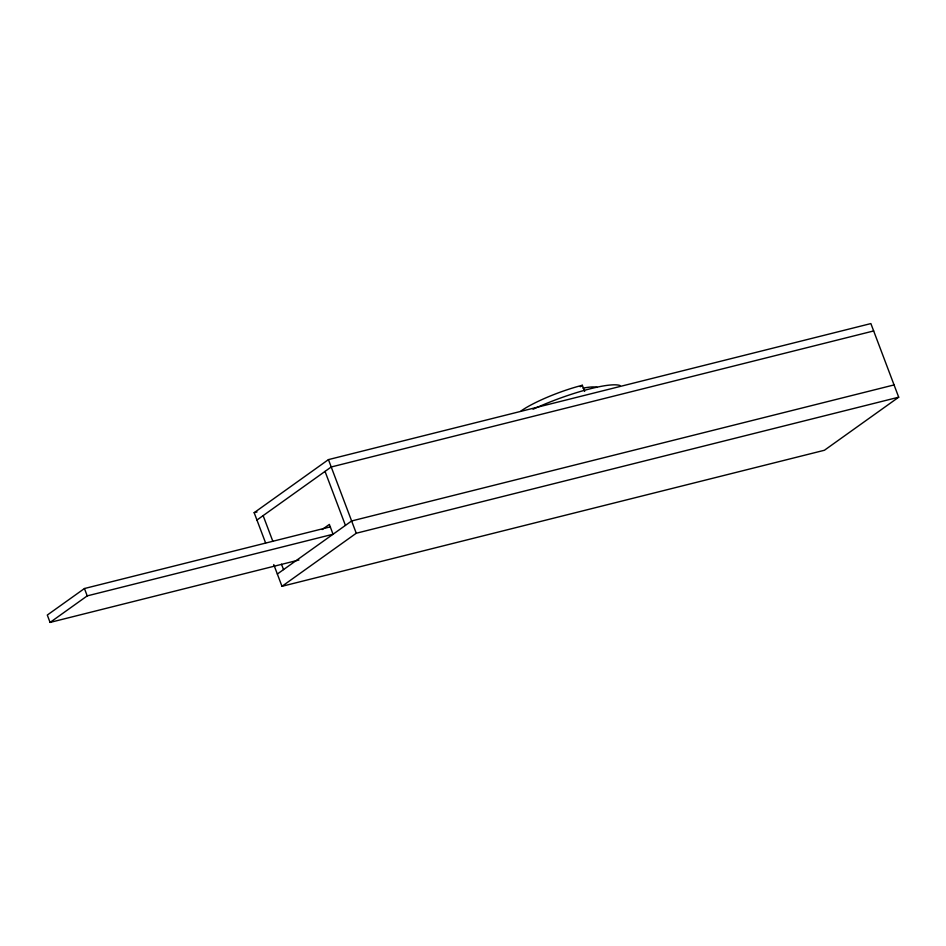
<?xml version="1.0" encoding="UTF-8"?>
<svg xmlns="http://www.w3.org/2000/svg" width="946" height="946" viewBox="0 0 946 946"><rect width="100%" height="100%" fill="white"/><g stroke="black" fill="none" stroke-linecap="round" stroke-linejoin="round"><path stroke-width="1.42" d="M330.438 526.827L84.442 588.53L47.3 615.054L50.079 622.421L298.936 560.008M50.079 622.421L87.221 595.885L333.217 534.194M265.613 542.992L254.167 512.685L328.439 459.614L870.876 323.579L898.7 397.202L824.415 450.261L281.979 586.307L273.772 564.585M256.945 520.04L331.23 466.981L873.666 330.946M322.16 529.559L329.35 524.415L333.051 534.242M277.344 574.033L351.628 520.974L894.065 384.927M281.979 586.307L356.264 533.237L898.7 397.202M580.276 386.748L582.334 385.282L584.652 391.408M254.167 512.685L257.028 511.963M328.439 459.614L356.264 533.237M325.034 471.404L345.432 525.397M263.13 515.617L272.826 541.266M281.494 564.218L283.54 569.61M84.442 588.53L87.221 595.885M520.998 410.99A47.962 8.408 -20.7 0 1 582.334 385.282M583.032 388.156A47.962 8.408 -20.7 0 1 597.233 387.434M533.047 409.24A66.622 11.683 -20.7 0 1 619.985 385.519"/></g></svg>
